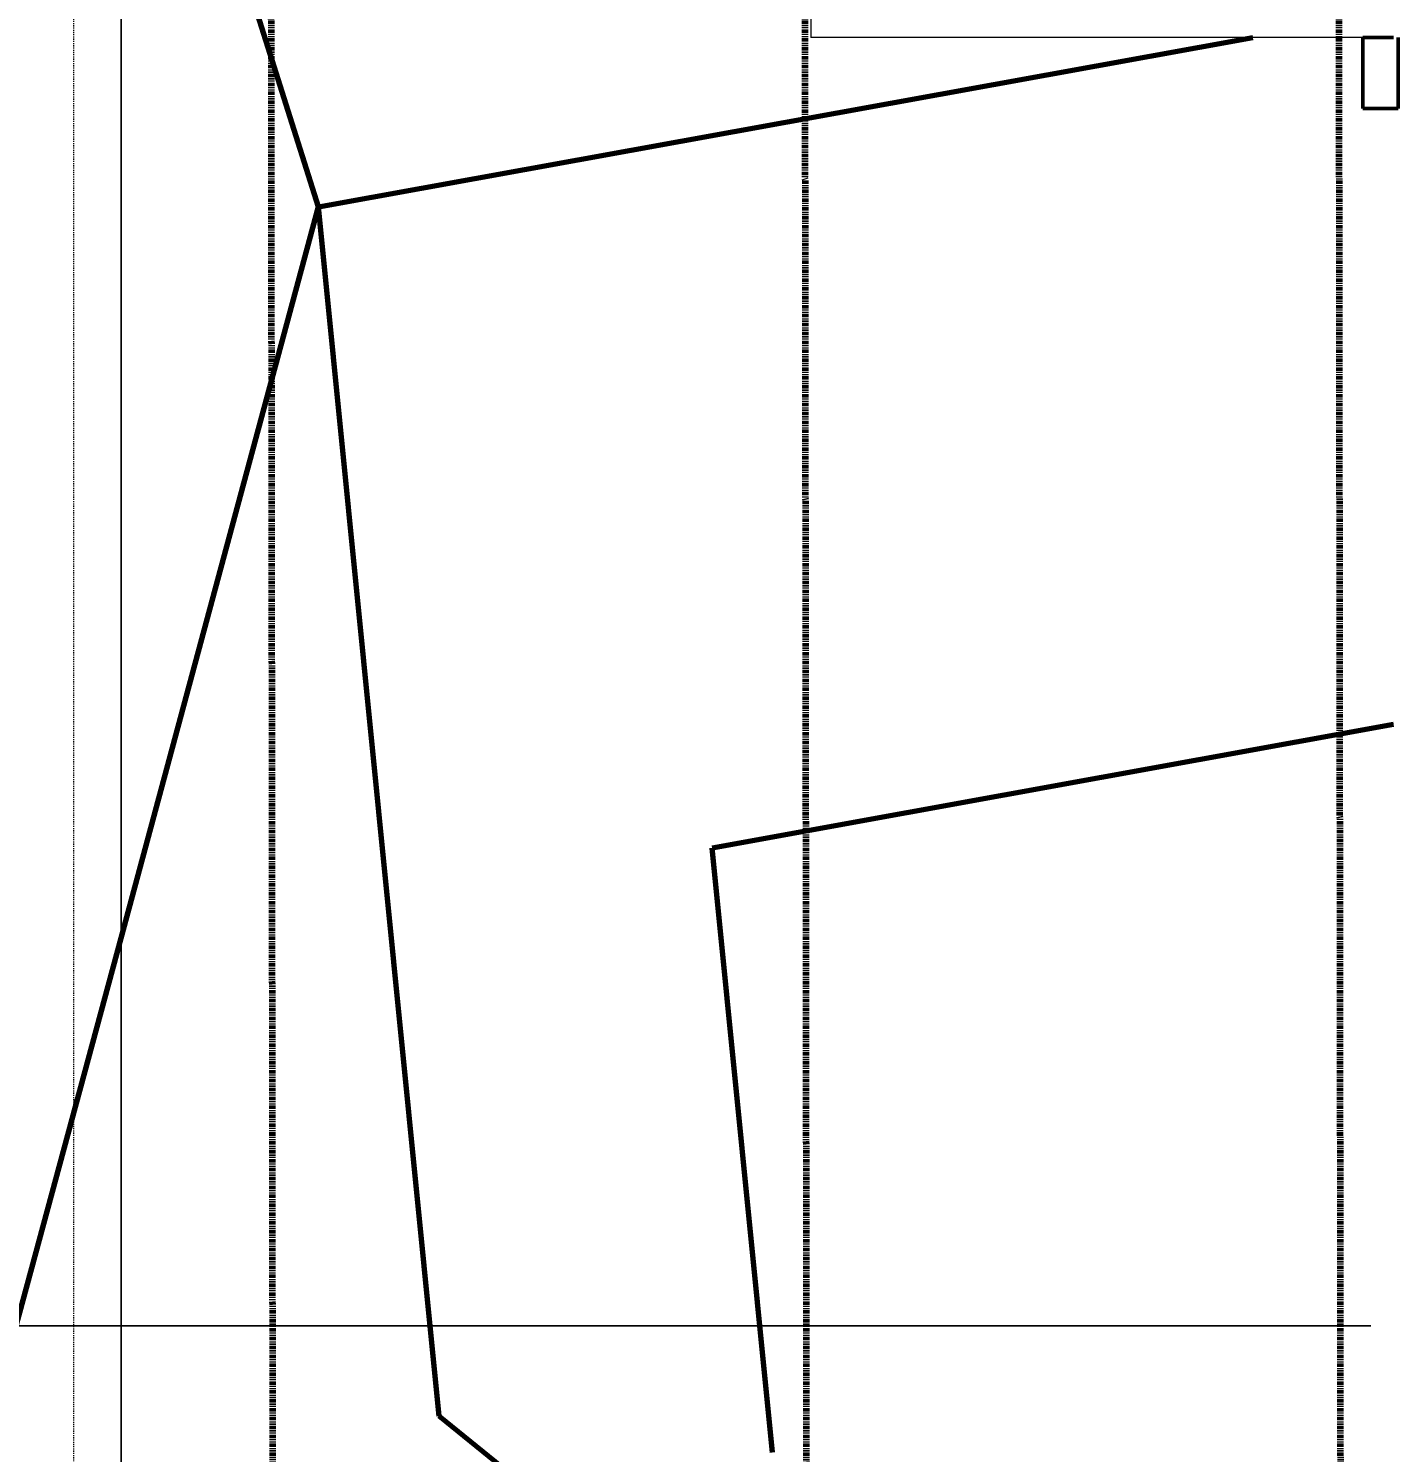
# Model space of a CAD drawing. Header units: inches. Extents: x -4294 to -464, y 9706 to 12475.
# Drawn here: x -4014.6 to -3861.2, y 9968.7 to 10128.8 of the extents above; entities that cross this region are included whole.
import ezdxf

# ---------------------------------------------------------------- set-up
doc = ezdxf.new("R2010")
doc.units = ezdxf.units.IN
doc.header["$MEASUREMENT"] = 0
doc.linetypes.add('Aligning Line 1_8_', pattern=[0.25, 0.125, -0.125])
doc.linetypes.add('Double Dash 3_8_', pattern=[1, 0.375, -0.125, 0.125, -0.125, 0.125, -0.125])
for name, color, linetype, lineweight in [('0-1', 7, 'Continuous', 5), ('0-2', 50, 'Continuous', 13), ('0-3', 147, 'Aligning Line 1_8_', 9), ('A-ANNO-DIMS', 211, 'Continuous', 9), ('A-ANNO-DIMS-120', 211, 'Continuous', 9), ('A-GENM-1', 250, 'Continuous', 50), ('A-WALL-3', 50, 'Continuous', 13), ('C-PROP-LINE-1', 170, 'Double Dash 3_8_', 140), ('C-TOPO', 7, 'Continuous', 9), ('C-TOPO-MAJR-1', 130, 'Continuous', 70), ('G-ANNO-SYMB-1', 147, 'Aligning Line 1_8_', 9)]:
    doc.layers.add(name, color=color, linetype=linetype, lineweight=lineweight)
doc.styles.add('Century Gothic_B', font='GOTHICB.TTF', dxfattribs={"height": 11.25})
doc.dimstyles.new('OD__1__Tol__', dxfattribs={"dimscale": 12, "dimtxt": 11.746893, "dimasz": 1.25, "dimexe": 0.9375, "dimexo": 0.625, "dimgap": 0.15625, "dimtad": 1, "dimdec": 0, "dimzin": 3, "dimdsep": 46, "dimlunit": 4, "dimtxsty": 'Century Gothic_B', "dimblk1": 'OBLIQUE', "dimblk2": 'OBLIQUE', "dimsah": 1, "dimcen": 0.09, "dimdle": 0.9375, "dimazin": 0, "dimtfac": 1, "dimtdec": 4, "dimtix": 1, "dimtmove": 0, "dimatfit": 3, "dimfxl": 1, "dimtvp": 1, "dimtfill": 1, "dimfrac": 2, "dimtolj": 1, "dimtzin": 0, "dimarcsym": 2})

# ---------------------------------------------------------------- blocks, each defined once
blk = doc.blocks.new('CTR - 1st Phase - Unit Layouts_rvt-1-FLOOR PLAN - 2ND FLOOR')
at = {"layer": 'G-ANNO-SYMB-1'}
blk.add_line((-4009.53, 9846.28), (-4009.53, 12240.75), dxfattribs=at)
blk = doc.blocks.new('CTR  - Topography_rvt-1-FLOOR PLAN - 2ND FLOOR')
at = {"layer": 'C-TOPO'}
for p, q in [((-4004.23, 10166.19), (-4004.23, 10100.32)), ((-4004.23, 10100.32), (-4004.23, 10166.19)), ((-4004.23, 10100.32), (-4004.23, 10085.39)), ((-4004.23, 10085.39), (-4004.23, 10100.32)), ((-4004.23, 10085.39), (-4004.23, 9967.28)), ((-4004.23, 9967.28), (-4004.23, 10085.39))]:
    blk.add_line(p, q, dxfattribs=at)
at = {"layer": 'C-TOPO-MAJR-1'}
for p, q in [((-3982.04, 10108.74), (-4000.18, 10166.19)), ((-3982.04, 10108.74), (-3877.02, 10127.79)), ((-3968.49, 9972.78), (-3982.04, 10108.74)), ((-3937.8, 10036.67), (-3861.22, 10050.56)), ((-3931.03, 9968.69), (-3937.8, 10036.67)), ((-3910.84, 9926.19), (-3968.49, 9972.78))]:
    blk.add_line(p, q, dxfattribs=at)
at = {"layer": 'C-TOPO-MAJR-1', "flags": 128}
for points in [[(-4004.23, 10026.53), (-3998.47, 10047.9), (-3982.04, 10108.74)], [(-4004.23, 9959.63), (-4022.41, 9959.21), (-4017.06, 9979.03), (-4004.23, 10026.53)]]:
    blk.add_lwpolyline(points, dxfattribs=at)
blk = doc.blocks.new('077123 - Manufactured Gutters and Downspouts - 077123 - Manufactured Gutters and Downspouts-V127-FLOOR PLAN - 2ND FLOOR')
at = {"layer": 'A-GENM-1'}
for p, q in [((3.73, -0.22), (-4.27, -0.22)), ((-4.27, -0.75), (-4.27, -4.22)), ((3.73, -4.22), (3.73, -0.22)), ((-4.27, -4.22), (3.73, -4.22))]:
    blk.add_line(p, q, dxfattribs=at)
blk = doc.blocks.new('Family - ___-1878357-FLOOR PLAN - 2ND FLOOR')
at = {"layer": 'C-PROP-LINE-1'}
for p, q in [((-3989.61, 12268.69), (-3987.01, 9767.34)), ((-3929.52, 12184.69), (-3927.1, 9853.17)), ((-3869.45, 12124.69), (-3867.12, 9890.98))]:
    blk.add_line(p, q, dxfattribs=at)
blk = doc.blocks.new('CTR - 1st Phase - Shell_rvt-1-FLOOR PLAN - 2ND FLOOR')
at = {"layer": 'A-WALL-3'}
for p in [(-3926.72, 10132.04), (-3864.7, 10127.79)]:
    blk.add_line(p, (-3926.72, 10127.79), dxfattribs=at)
at = {"layer": '0-2', "rotation": 270.0000000000006}
blk.add_blockref('077123 - Manufactured Gutters and Downspouts - 077123 - Manufactured Gutters and Downspouts-V127-FLOOR PLAN - 2ND FLOOR', (-3860.47, 10123.52), dxfattribs=at)
at = {"layer": '0-3'}
blk.add_blockref('Family - ___-1878357-FLOOR PLAN - 2ND FLOOR', (0, 0), dxfattribs=at)
blk = doc.blocks.new('DIMBLOCK32-FLOOR PLAN - 2ND FLOOR')
at = {"layer": 'A-ANNO-DIMS-120', "lineweight": 50}
for p, q in [((-4043.68, 10348.59), (-4051.18, 10356.09)), ((-4043.68, 10348.59), (-4036.18, 10341.09)), ((-4043.68, 9982.94), (-4051.18, 9990.44)), ((-4043.68, 9982.94), (-4036.18, 9975.44))]:
    blk.add_line(p, q, dxfattribs=at)
at = {"layer": 'A-ANNO-DIMS-120'}
for p, q in [((-3859.97, 10348.59), (-4054.93, 10348.59)), ((-4043.68, 9971.69), (-4043.68, 10348.59)), ((-4043.68, 10348.59), (-3859.97, 10348.59)), ((-3863.79, 9982.94), (-4054.93, 9982.94)), ((-4043.68, 9982.94), (-3863.79, 9982.94))]:
    blk.add_line(p, q, dxfattribs=at)
at = {"layer": 'A-ANNO-DIMS-120', "color": 0, "insert": (-4059.97, 10140.41), "char_height": 11.25, "width": 60.8601, "attachment_point": 1, "rotation": 90, "line_spacing_factor": 0.984502, "style": 'Century Gothic_B', "bg_fill": 3, "box_fill_scale": 1.25, "bg_fill_color": 256, "bg_fill_true_color": 13158600, "bg_fill_transparency": 0}
blk.add_mtext('30\' - 6"', dxfattribs=at)
blk = doc.blocks.new('_Oblique')
at = {"color": 0, "linetype": 'ByBlock', "lineweight": -2}
blk.add_line((-0.5, -0.5), (0.5, 0.5), dxfattribs=at)
blk = doc.blocks.new('DIMBLOCK53-FLOOR PLAN - 2ND FLOOR')
at = {"layer": 'A-ANNO-DIMS-120'}
for p, q in [((-3338.72, 9981.31), (-3338.72, 9815.16)), ((-3338.72, 9826.41), (-3338.72, 9981.31)), ((-3857.97, 9977.13), (-3857.97, 9815.16)), ((-3857.97, 9826.41), (-3857.97, 9977.13)), ((-3869.22, 9826.41), (-3338.72, 9826.41))]:
    blk.add_line(p, q, dxfattribs=at)
at = {"layer": 'A-ANNO-DIMS-120', "lineweight": 50}
for p, q in [((-3857.97, 9826.41), (-3850.47, 9833.91)), ((-3338.72, 9826.41), (-3331.22, 9833.91)), ((-3857.97, 9826.41), (-3865.47, 9818.91)), ((-3338.72, 9826.41), (-3346.22, 9818.91))]:
    blk.add_line(p, q, dxfattribs=at)
at = {"layer": 'A-ANNO-DIMS-120', "color": 0, "insert": (-3623.71, 9842.7), "char_height": 11.25, "width": 60.8601, "attachment_point": 1, "line_spacing_factor": 0.984502, "style": 'Century Gothic_B', "bg_fill": 3, "box_fill_scale": 1.25, "bg_fill_color": 256, "bg_fill_true_color": 13158600, "bg_fill_transparency": 0}
blk.add_mtext('43\' - 3"', dxfattribs=at)

msp = doc.modelspace()

# ---------------------------------------------------------------- block references
at = {"layer": '0-1'}
for name in ['CTR - 1st Phase - Shell_rvt-1-FLOOR PLAN - 2ND FLOOR', 'CTR  - Topography_rvt-1-FLOOR PLAN - 2ND FLOOR', 'CTR - 1st Phase - Unit Layouts_rvt-1-FLOOR PLAN - 2ND FLOOR']:
    msp.add_blockref(name, (0, 0), dxfattribs=at)

# ---------------------------------------------------------------- next in the draw order: dimensions: what is measured, and where the dimension line sits
at = {"layer": 'A-ANNO-DIMS'}
dim = msp.add_linear_dim(base=(-4043.6776, 10348.5894), p1=(-3856.2862, 9982.9394), p2=(-3852.4737, 10348.5894), angle=90, dimstyle='OD__1__Tol__', override={"dimpost": '<>', "dimfxl": 365.669875}, dxfattribs=at)
dim.commit()
dim.dimension.update_dxf_attribs({"geometry": 'DIMBLOCK32-FLOOR PLAN - 2ND FLOOR', "text_midpoint": (-4051.4605, 10165.7644)})

# ---------------------------------------------------------------- next in the draw order: dimensions: what is measured, and where the dimension line sits
dim = msp.add_linear_dim(base=(-3338.7237, 9826.4063), p1=(-3857.9737, 9984.6269), p2=(-3338.7237, 9988.8144), dimstyle='OD__1__Tol__', override={"dimpost": '<>', "dimfxl": 519.266885}, dxfattribs=at)
dim.commit()
dim.dimension.update_dxf_attribs({"geometry": 'DIMBLOCK53-FLOOR PLAN - 2ND FLOOR', "text_midpoint": (-3598.3487, 9834.1893)})

doc.saveas('drawing.dxf')
